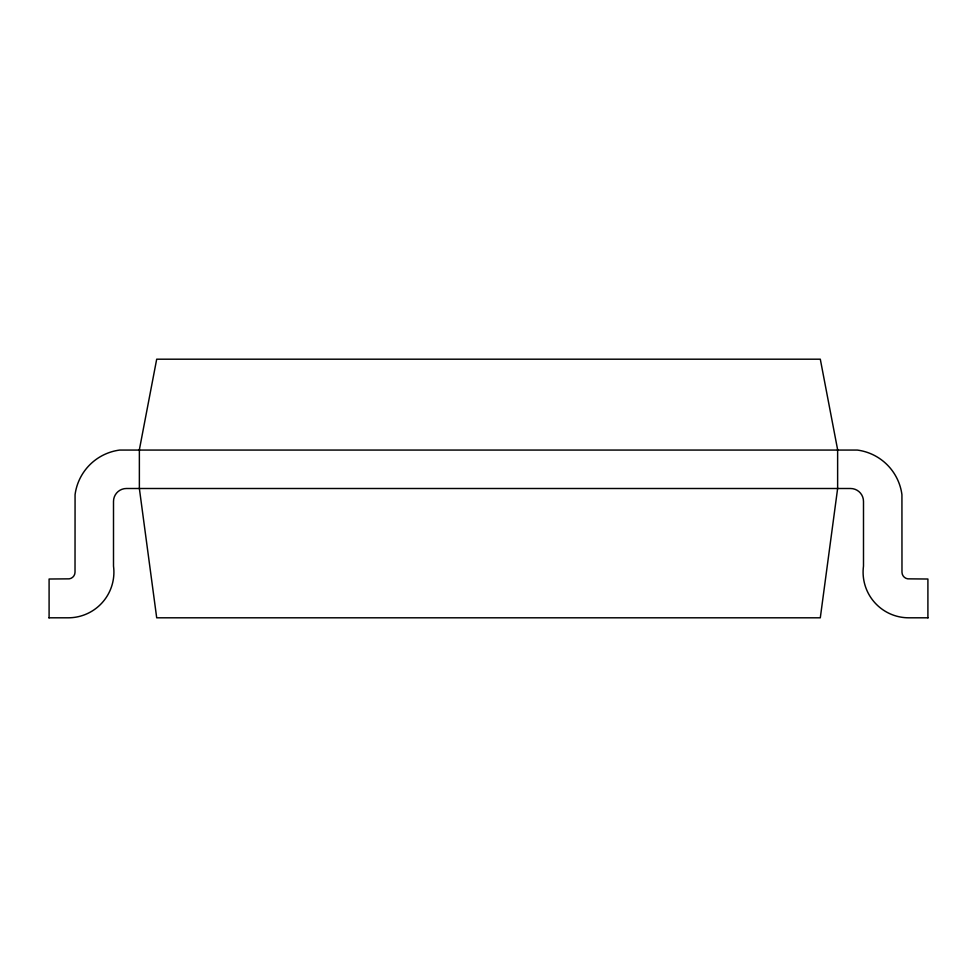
<?xml version="1.0" encoding="UTF-8"?>
<svg xmlns="http://www.w3.org/2000/svg" width="977" height="977" viewBox="0 0 977 977"><rect width="100%" height="100%" fill="white"/><g stroke="black" fill="none" stroke-linecap="round" stroke-linejoin="round"><path stroke-width="1.47" d="M48.85 617.806L68.243 617.806A45.663 45.663 0 0 0 113.503 566.086L113.503 501.433A12.933 12.933 0 0 1 126.436 488.5L850.564 488.5A12.933 12.933 0 0 1 863.497 501.433L863.497 566.086A45.663 45.663 0 0 0 908.757 617.806L928.15 617.806M927.906 617.806L927.906 579.019L907.792 578.848A6.766 6.766 0 0 1 901.979 572.204L901.93 494.667A51.805 51.805 0 0 0 857.33 450.067L119.67 450.067A51.805 51.805 0 0 0 75.07 494.667L75.021 572.204A6.766 6.766 0 0 1 69.208 578.848L49.094 579.019L49.094 617.806M837.631 488.5L820.301 617.806L156.699 617.806L139.369 488.5L139.369 449.713L156.699 359.194L820.301 359.194L837.631 449.713L837.631 488.5"/></g></svg>
